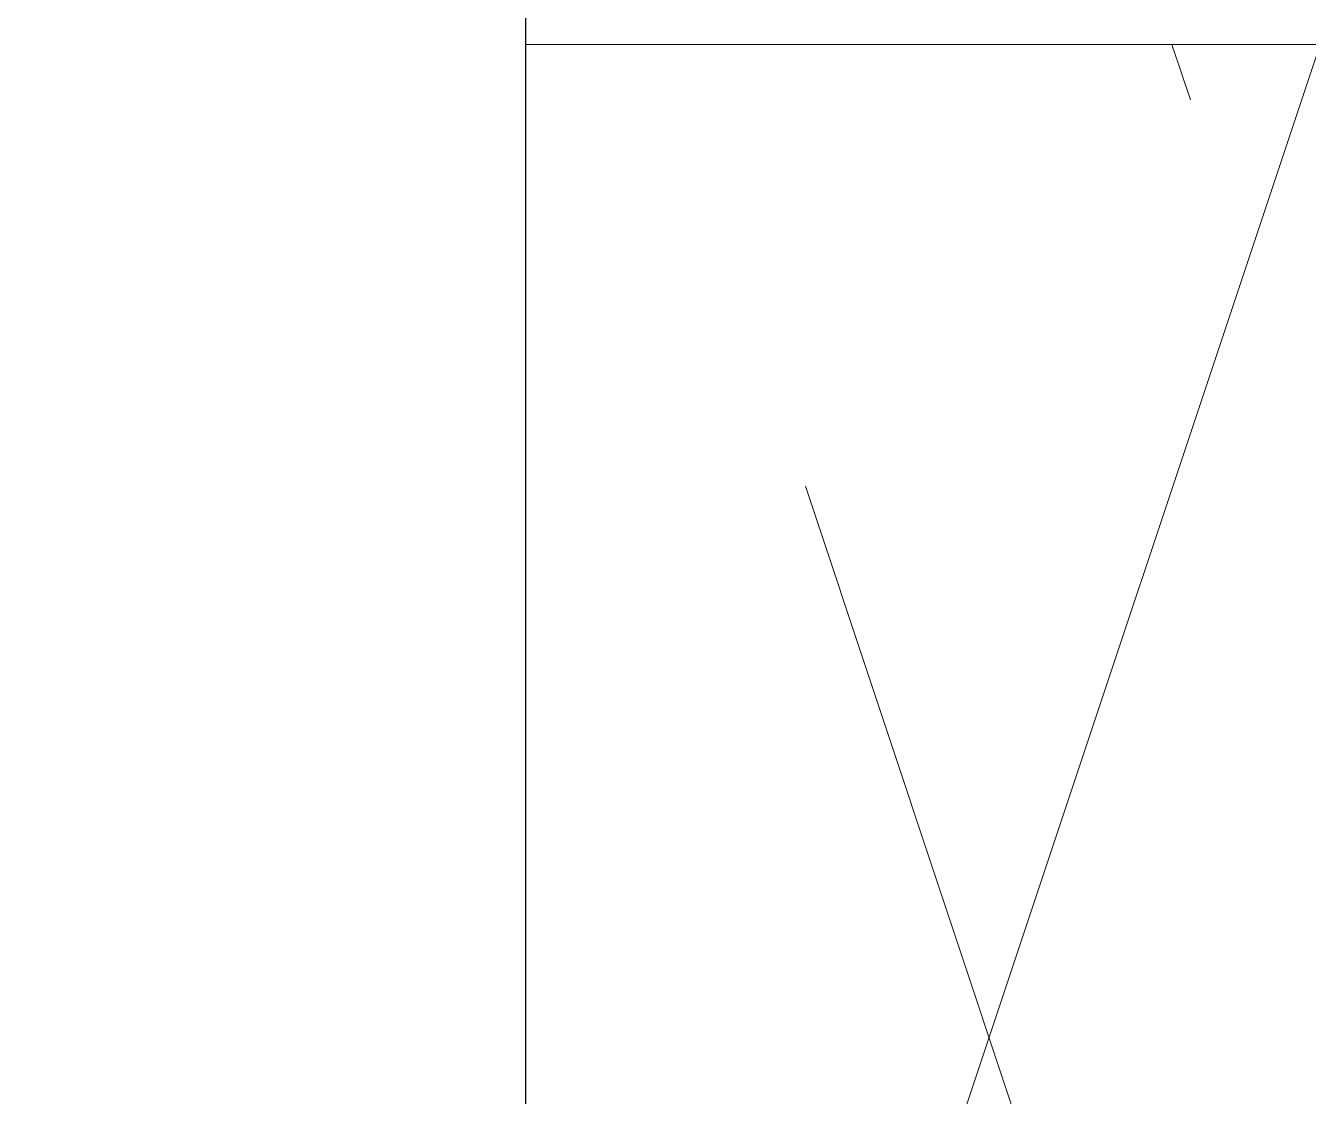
# Model space of a CAD drawing. Header units: inches. Extents: x -4169 to -1846, y 9706 to 12377.
# Drawn here: x -3145.254 to -3143.123, y 10359.791 to 10361.571 of the extents above; entities that cross this region are included whole.
import ezdxf

# ---------------------------------------------------------------- set-up
doc = ezdxf.new("R2010")
doc.units = ezdxf.units.IN
doc.header["$MEASUREMENT"] = 0
for name, color, linetype, lineweight in [('A-DOOR', 31, 'Continuous', 18), ('A-DOOR-FRAM', 31, 'Continuous', 30), ('A-WALL', 113, 'Continuous', 18), ('A-WALL-PATT-4', 111, 'Continuous', 9)]:
    doc.layers.add(name, color=color, linetype=linetype, lineweight=lineweight)

# ---------------------------------------------------------------- blocks, each defined once
blk = doc.blocks.new('HOLLOW METAL - UNIT DOOR-2125827-ENLARGED RCP - 1ST FLOOR PLAN')
at = {"layer": 'A-DOOR-FRAM'}
blk.add_line((20, 3.75), (20, -4.25), dxfattribs=at)

msp = doc.modelspace()

# ---------------------------------------------------------------- hatches: boundary and pattern name
at = {"layer": 'A-WALL-PATT-4'}
h = msp.add_hatch(dxfattribs=at)
h.set_pattern_fill('FP_12', color=256, style=0, pattern_type=2)
h.set_pattern_definition([(161.57, (0.32, 0.32), (-2.560496185, -0.000537386), [0, -18.214, 2.022, 0]), (18.43, (-0.32, 0.32), (-2.560496185, 0.000537386), [0, -18.214, 2.022, 0]), (108.43, (0.32, 0.32), (1.27922091, -6.400876726), [6.07, -14.166]), (71.57, (-0.32, 0.32), (1.27922091, 6.400876726), [6.07, -14.166])])
h.paths.add_polyline_path([(-3202.3737, 10356.0394), (-3184.4237, 10356.0394), (-3184.4237, 10361.5394), (-3202.3737, 10361.5394), (-3202.3737, 10359.7253)], flags=0)
h.paths.add_polyline_path([(-3144.4237, 10356.0394), (-3138.8737, 10356.0394), (-3138.8737, 10361.5394), (-3144.4237, 10361.5394), (-3144.4237, 10356.7269)], flags=0)

# ---------------------------------------------------------------- linework, layer by layer
at = {"layer": 'A-WALL'}
msp.add_line((-3129.8237, 10361.5394), (-3144.4237, 10361.5394), dxfattribs=at)

# ---------------------------------------------------------------- block references
at = {"layer": 'A-DOOR'}
msp.add_blockref('HOLLOW METAL - UNIT DOOR-2125827-ENLARGED RCP - 1ST FLOOR PLAN', (-3164.4237, 10359.0394), dxfattribs=at)

doc.saveas('drawing.dxf')
